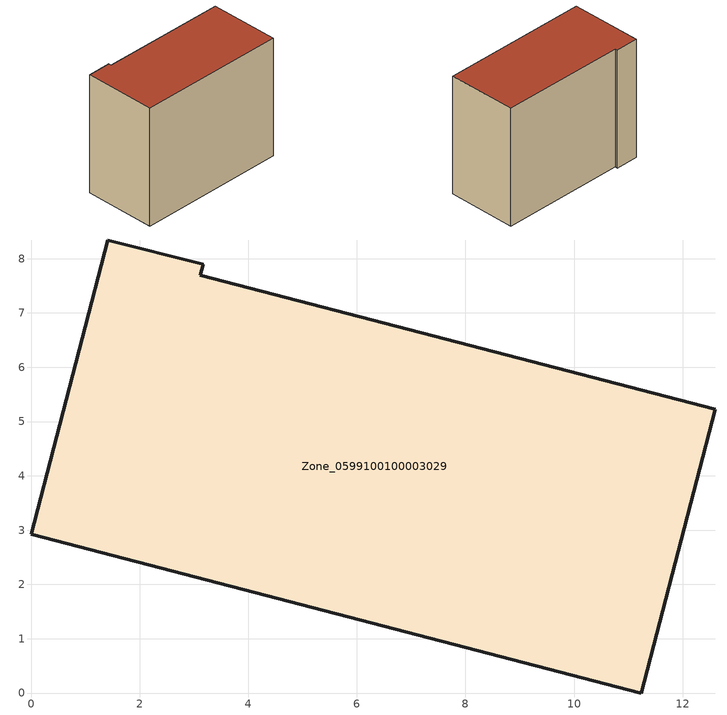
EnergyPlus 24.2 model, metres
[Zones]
Zone_0599100100003029
 floor ground (C_G): 0,2.93 1.41,8.34 3.17,7.9 3.11,7.7 12.6,5.23 11.24,0 z0
 wall outside (C_F): 3.11,7.7 3.17,7.9 1.41,8.34 0,2.93 11.24,0 12.6,5.23 3.11,7.7 z0:9.4
 roof outside (C_R): 11.24,0 12.6,5.23 3.11,7.7 3.17,7.9 1.41,8.34 0,2.93 z9.4
[BUILDING]
Pand.0599100100003029: North Axis=0; Terrain=City; Loads Convergence Tolerance Value=0.04; Temperature Convergence Tolerance Value=0.4; Solar Distribution=FullExterior; Maximum Number of Warmup Days=25; Minimum Number of Warmup Days=1
[Site:Location]
Rotterdam.The.Hague.AP_ZH_NLD Design_Conditions: Latitude=51.96; Longitude=4.45; Time Zone=1; Elevation=-4.5
[SITE:GROUNDTEMPERATURE:BUILDINGSURFACE]
18, 18, 18, 18, 18, 18, 18, 18, 18, 18, 18, 18
[MATERIAL] Thermal Absorptance=0.9; Solar Absorptance=0.7; Visible Absorptance=0.7
Name | Roughness | Thickness | Conductivity | Density | Specific Heat
G.TI.2006-2014 | MediumSmooth | 0.15 | 0.06 | 540 | 1210
F.TI.2006-2014 | Rough | 0.3 | 0.12 | 1920 | 840
R.TI.2006-2014 | MediumRough | 0.2 | 0.08 | 1500 | 1000
[CONSTRUCTION]
C_G: G.TI.2006-2014
C_F: F.TI.2006-2014
C_R: R.TI.2006-2014
[ZONE]
Zone_0599100100003029: Type=1; Multiplier=1; Ceiling Height=Autocalculate; Volume=Autocalculate; Floor Area=autocalculate; Part of Total Floor Area=Yes
[ZONEINFILTRATION:DESIGNFLOWRATE]
Infil_Zone_0599100100003029: Zone or ZoneList or Space or SpaceList=Zone_0599100100003029; Schedule=AlwaysOn; Design Flow Rate Calculation Method=Flow/Area; Flow Rate per Floor Area=0.0015; Constant Term Coefficient=1; Temperature Term Coefficient=0; Velocity Term Coefficient=0; Velocity Squared Term Coefficient=0
[HVACTEMPLATE:ZONE:IDEALLOADSAIRSYSTEM]
Zone_0599100100003029: Maximum Heating Supply Air Temperature=50; Minimum Cooling Supply Air Temperature=13; Maximum Heating Supply Air Humidity Ratio=0.0156; Minimum Cooling Supply Air Humidity Ratio=0.0077; Heating Limit=NoLimit; Cooling Limit=NoLimit; Dehumidification Control Type=ConstantSensibleHeatRatio; Cooling Sensible Heat Ratio=0.7; Dehumidification Setpoint=60; Humidification Control Type=None; Humidification Setpoint=30; Outdoor Air Method=None; Outdoor Air Flow Rate per Person=0.00944; Outdoor Air Flow Rate per Zone Floor Area=0; Outdoor Air Flow Rate per Zone=0; Demand Controlled Ventilation Type=None; Outdoor Air Economizer Type=NoEconomizer; Heat Recovery Type=None; Sensible Heat Recovery Effectiveness=0.7; Latent Heat Recovery Effectiveness=0.65
[ZONECONTROL:THERMOSTAT]
ThermostatControl_Zone_0599100100003029: Zone or ZoneList=Zone_0599100100003029; Control Type Schedule=DualSetpointControlType; Control 1=Thermostat_Zone_0599100100003029; Temperature Difference Between Cutout And Setpoint=0
[THERMOSTATSETPOINT:DUALSETPOINT]
Thermostat_Zone_0599100100003029: Heating Setpoint Temperature Schedule=HeatingSetpoint_Zone_0599100100003029; Cooling Setpoint Temperature Schedule=CoolingSetpoint_Zone_0599100100003029
[SCHEDULE:COMPACT]
HeatingSetpoint_Zone_0599100100003029: Through: 12/31, For: AllDays, Until: 24:00, 21
CoolingSetpoint_Zone_0599100100003029: Through: 12/31, For: AllDays, Until: 24:00, 24
DualSetpointControlType: Through: 12/31, For: AllDays, Until: 24:00, 4
AlwaysOn: Through: 12/31, For: AllDays, Until: 24:00, 1
